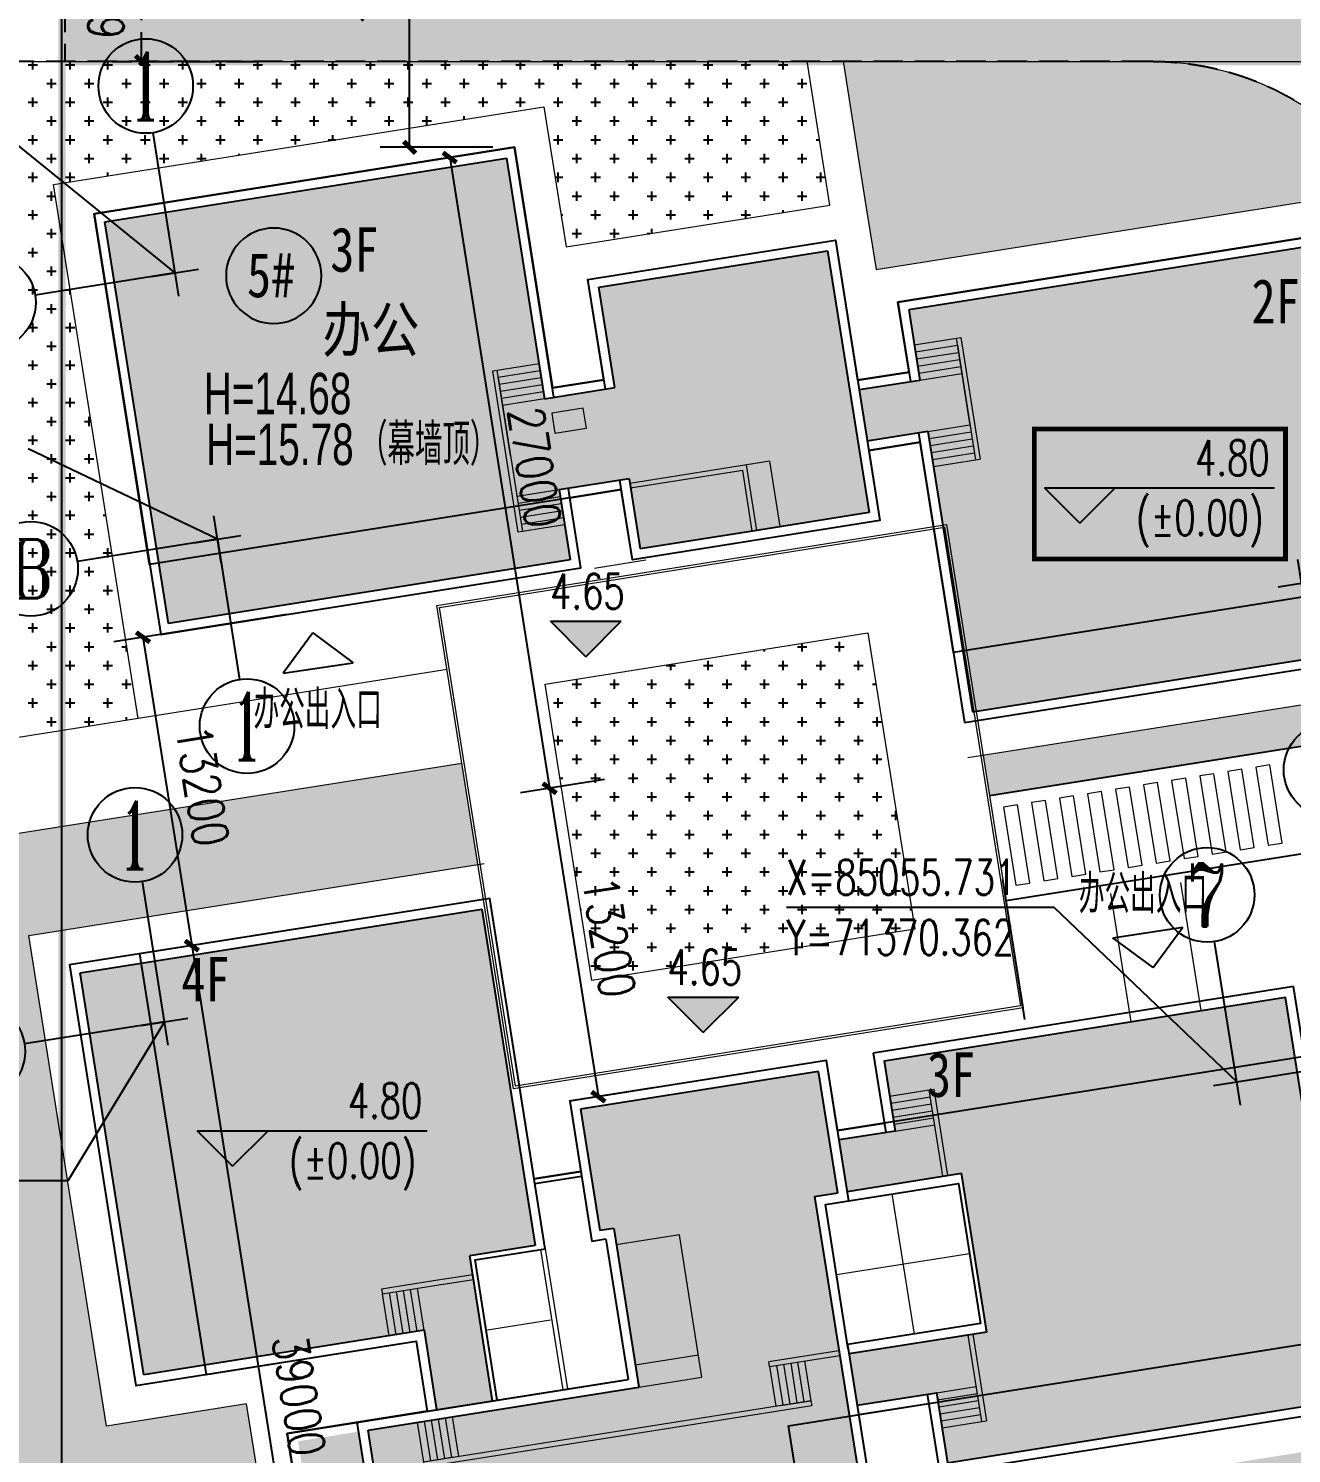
# Model space of a CAD drawing. Header units: metres. Extents: x 71066629 to 71645179, y 84793221 to 85208804.
# Drawn here: x 71319250 to 71372679, y 85040014 to 85100261 of the extents above; entities that cross this region are included whole.
import ezdxf
from ezdxf.enums import TextEntityAlignment as Align

# ---------------------------------------------------------------- set-up
doc = ezdxf.new("R2010")
doc.units = ezdxf.units.M
doc.header["$LTSCALE"] = 1000
for name, pattern in [('CONTINOUS', [15000, 5000, 5000, 5000]), ('DASH', [0.35, 0.25, -0.1]), ('DASHED', [19.05, 12.7, -6.35]), ('DASHEDX2', [1.5, 1, -0.5])]:
    doc.linetypes.add(name, pattern=pattern)
for name, color, linetype in [('A_N_AXIS_TEXT', 7, 'Continuous'), ('A_N_PUB_TEXT', 7, 'Continuous'), ('DIM_COOR', 3, 'Continuous'), ('G-ANN0-GRID', 85, 'Continuous'), ('G-ANNO-DIMS', 3, 'Continuous'), ('G-ANNO-LEVL', 3, 'Continuous'), ('G-ANNO-TABL', 112, 'Continuous'), ('G-ANNO-TEXT', 7, 'Continuous'), ('G-BLDG-OTLN', 2, 'Continuous'), ('G-BLDG-POIT', 6, 'Continuous'), ('G-BLDG-ROOF', 34, 'Continuous'), ('G-FRIE-FLWL', 6, 'Continuous'), ('G-PLTG', 105, 'Continuous'), ('G-SITE-开放', 1, 'DASHEDX2'), ('G-STRU', 134, 'Continuous'), ('G_H_252', 252, 'Continuous'), ('G_H_253', 253, 'Continuous'), ('G_N_GUIDES', 3, 'DASH'), ('G_N_PUB_TEXT', 7, 'Continuous'), ('PUB_DIM', 3, 'Continuous'), ('PUB_TEXT', 7, 'Continuous')]:
    doc.layers.add(name, color=color, linetype=linetype)
doc.layers.add('G-OTHR', color=169, linetype='Continuous', lineweight=13)
doc.layers.add('G-ROAD-园区', color=175, linetype='Continuous', lineweight=13)
doc.styles.add('_TCH_AXIS', font='romant.shx')
doc.styles.add('_TCH_DIM', font='SIMPLEX', dxfattribs={"bigfont": 'GBCBIG'})
doc.styles.add('dim_font', font='SIMPLEX.shx', dxfattribs={"width": 0.8})
doc.styles.add('GAD A', font='$ gad e.shx', dxfattribs={"width": 0.7, "bigfont": '$ gad c.shx'})
doc.styles.add('黑体', font='simhei.ttf', dxfattribs={"width": 0.8})
doc.dimstyles.new('DIMN1', dxfattribs={"dimscale": 0.005, "dimtxt": 300, "dimasz": 100, "dimexe": 250, "dimexo": 300, "dimgap": 150, "dimtad": 1, "dimzin": 0, "dimdsep": 46, "dimtxsty": 'dim_font', "dimblk": 'ARCHTICK', "dimcen": 0.09, "dimclrt": 7, "dimazin": 2, "dimtfac": 1, "dimtdec": 0, "dimtix": 1, "dimtmove": 2, "dimatfit": 3, "dimldrblk": 'ARCHTICK', "dimfxl": 1, "dimtolj": 1, "dimtzin": 0, "dimarcsym": 0})
doc.dimstyles.new('DIMN500', dxfattribs={"dimscale": 5, "dimtxt": 300, "dimasz": 100, "dimexe": 250, "dimexo": 300, "dimgap": 150, "dimtad": 1, "dimdec": 0, "dimzin": 0, "dimdsep": 46, "dimtxsty": 'dim_font', "dimblk": 'ARCHTICK', "dimcen": 0.09, "dimclrt": 7, "dimazin": 2, "dimtfac": 1, "dimtdec": 0, "dimtix": 1, "dimtmove": 2, "dimatfit": 3, "dimldrblk": 'ARCHTICK', "dimtolj": 1, "dimtzin": 0, "dimarcsym": 0})
pattern_1 = [(0, (0, 0), (793.75, 793.75), [396.875, -1190.625]), (90, (198.4, -198.4), (-793.75, 793.75), [396.875, -1190.625])]

# ---------------------------------------------------------------- blocks, each defined once
blk = doc.blocks.new('A$C02740212')
at = {"layer": 'G_H_252'}
blk.add_hatch(color=256, dxfattribs=at).paths.add_polyline_path([(40482, 42849), (41470, 43006), (40656, 48142), (30582, 46546), (31395, 41410), (31988, 41504), (33052, 34788), (21594, 32973), (23816, 18948), (43767, 22108)])
at = {"layer": 'G_H_253'}
h = blk.add_hatch(color=256, dxfattribs=at)
h.paths.add_polyline_path([(26408, 54997), (9420, 52307), (12111, 35318), (23963, 37196), (24495, 33837), (26865, 34213), (25896, 40336), (28661, 40775)])
h.paths.add_polyline_path([(60410, 51270), (43422, 48580), (43891, 45617), (41521, 45241), (41865, 43068), (46704, 43835), (47768, 37119), (41941, 36196), (42285, 34023), (45643, 34555), (46112, 31591), (63101, 34282)])
h = blk.add_hatch(color=256, dxfattribs=at)
h.paths.add_polyline_path([(21199, 32910), (18631, 32504), (21322, 15515), (23890, 15922), (23483, 18490)])
h.paths.add_polyline_path([(44236, 19145), (43830, 21713), (23878, 18553), (24285, 15985)])
at = {"layer": 'G-ANN0-GRID'}
for p, q in [((12988, 50239), (12049, 56165)), ((58343, 47703), (57404, 53629)), ((12988, 50239), (7061, 49301)), ((63323, 48492), (63715, 49787)), ((58343, 47703), (63323, 48492)), ((23982, 19177), (18056, 18238)), ((23982, 19177), (24921, 13251))]:
    blk.add_line(p, q, dxfattribs=at)
for centre in [(11736, 58141), (57091, 55605), (64294, 51702), (5086, 48988), (16081, 17925), (25234, 11275)]:
    blk.add_circle(centre, 2000, dxfattribs=at)
at = {"layer": 'G-BLDG-OTLN'}
blk.add_lwpolyline([(11926, 53108), (14741, 35330), (23631, 36738), (24100, 33775), (18174, 32836), (20990, 15058), (41731, 18343), (39385, 33158), (45311, 34097), (45311, 34097), (63089, 36913), (61212, 48765), (43433, 45949), (43433, 45949), (41458, 45636), (40989, 48599), (30124, 46879), (30594, 43915), (28618, 43603), (26741, 55455)], close=True, dxfattribs=at)
at = {"layer": 'G-BLDG-POIT', "linetype": 'CONTINOUS', "ltscale": 0.1}
for p, q in [((13144, 49251), (12831, 51227)), ((12000, 50083), (13975, 50396)), ((58499, 46715), (58186, 48691)), ((57355, 47547), (59330, 47859)), ((24139, 18189), (23826, 20164)), ((22994, 19020), (24970, 19333))]:
    blk.add_line(p, q, dxfattribs=at)
at = {"layer": 'G-BLDG-ROOF'}
for p, q in [((9420, 52307), (26408, 54997)), ((26408, 54997), (28661, 40775)), ((12111, 35318), (9420, 52307)), ((60743, 51728), (42964, 48912)), ((63558, 33950), (60743, 51728)), ((42964, 48912), (43496, 45554)), ((40989, 48599), (30124, 46879)), ((41927, 42673), (40989, 48599)), ((40656, 48142), (30582, 46546)), ((41470, 43006), (40656, 48142)), ((30124, 46879), (31063, 40952)), ((30582, 46546), (31395, 41410)), ((41458, 45636), (43433, 45949)), ((28618, 43603), (30594, 43915)), ((28649, 43405), (30625, 43718)), ((41865, 43068), (46704, 43835)), ((47768, 37119), (46704, 43835)), ((40482, 42849), (41470, 43006)), ((40482, 42849), (43767, 22108)), ((31655, 41046), (31063, 40952)), ((31988, 41504), (31395, 41410)), ((31655, 41046), (32594, 35120)), ((31988, 41504), (33052, 34788)), ((28661, 40775), (25896, 40336)), ((26865, 34213), (25896, 40336)), ((23963, 37196), (12111, 35318)), ((23963, 37196), (24495, 33837)), ((47768, 37119), (41941, 36196)), ((21594, 32973), (33052, 34788)), ((45248, 34492), (45780, 31134)), ((42348, 33628), (45311, 34097)), ((45780, 31134), (63558, 33950)), ((23816, 18948), (21594, 32973)), ((43767, 22108), (23816, 18948))]:
    blk.add_line(p, q, dxfattribs=at)
for points in [[(27063, 34244), (26124, 40170), (29087, 40640), (26741, 55455), (8963, 52639), (11778, 34861), (23631, 36738), (24100, 33775)], [(42285, 34023), (45643, 34555), (46112, 31591), (63101, 34282), (60410, 51270), (43422, 48580), (43891, 45617), (41521, 45241)], [(41910, 36393), (41910, 36393), (40940, 42517), (46570, 43408), (47508, 37482)], [(46570, 43408), (47508, 37482), (41878, 36591)], [(41878, 36591), (41878, 36591), (44694, 18812), (20990, 15058), (18174, 32836), (32594, 35120)], [(41878, 36591), (44225, 21775), (23483, 18490), (21137, 33306)], [(24100, 33775), (32396, 35089)], [(23483, 18490), (23953, 15527), (44694, 18812), (44225, 21775)]]:
    blk.add_lwpolyline(points, dxfattribs=at)
at = {"layer": 'G-OTHR', "linetype": 'ByBlock'}
for p, q in [((43656, 47098), (45336, 47364)), ((43703, 46802), (45382, 47068)), ((45336, 47364), (45533, 47395)), ((45533, 47395), (46112, 43741)), ((43750, 46506), (45429, 46771)), ((43797, 46209), (45476, 46475)), ((43844, 45913), (45523, 46179)), ((43891, 45617), (45570, 45883)), ((43755, 42963), (44693, 37036)), ((34764, 41235), (32097, 40813)), ((35718, 35210), (34764, 41235)), ((28890, 40608), (29828, 34682)), ((29087, 40640), (30026, 34713)), ((41409, 39554), (47039, 40445)), ((22482, 36961), (22200, 38739)), ((22778, 37008), (22496, 38786)), ((23074, 37055), (22793, 38833)), ((23370, 37102), (23089, 38880)), ((23667, 37149), (23385, 38926)), ((23963, 37196), (23682, 38973)), ((26643, 37215), (29310, 37637)), ((47557, 33339), (46978, 36993)), ((47176, 37025), (47754, 33370)), ((32901, 35736), (35568, 36158)), ((41515, 36331), (38551, 35861)), ((38583, 35664), (38551, 35861)), ((38583, 35664), (41546, 36133)), ((38583, 35664), (38849, 33985)), ((38879, 35711), (39145, 34032)), ((39175, 35758), (39441, 34078)), ((39472, 35804), (39738, 34125)), ((39768, 35851), (40034, 34172)), ((40064, 35898), (40330, 34219)), ((33052, 34788), (35718, 35210)), ((45643, 34555), (47322, 34820)), ((45690, 34258), (47369, 34524)), ((40330, 34219), (23935, 31622)), ((23966, 31425), (40361, 34022)), ((39046, 34016), (40330, 34219)), ((40330, 34219), (40361, 34022)), ((45737, 33962), (47416, 34228)), ((45784, 33666), (47463, 33932)), ((23669, 33302), (23935, 31622)), ((23965, 33348), (24231, 31669)), ((24261, 33395), (24527, 31716)), ((24558, 33442), (24823, 31763)), ((24854, 33489), (25120, 31810)), ((25150, 33536), (25416, 31857)), ((45831, 33369), (47510, 33635)), ((45878, 33073), (47557, 33339)), ((47557, 33339), (47754, 33370)), ((25219, 31826), (23935, 31622)), ((23935, 31622), (23966, 31425))]:
    blk.add_line(p, q, dxfattribs=at)
for points in [[(45914, 43710), (45336, 47364)], [(26021, 39546), (24835, 39359), (24638, 39327), (22169, 38936), (22200, 38739), (24669, 39130), (24867, 39161), (26052, 39349)]]:
    blk.add_lwpolyline(points, dxfattribs=at)
at = {"layer": 'A_N_AXIS_TEXT', "style": '_TCH_AXIS'}
for s, height, width, p, p2 in [('1', 2889, 0.5, (11048, 56696), (12424, 56696)), ('7', 2663, 0.7, (56204, 54273), (57979, 54273)), ('D', 2487, 0.772727, (63288, 50458), (65301, 50458)), ('E', 2545, 0.761905, (4116, 47715), (6056, 47715)), ('A', 2430, 0.9, (15039, 16710), (17122, 16710)), ('2', 2663, 0.7, (24346, 9944), (26121, 9944))]:
    blk.add_text(s, height=height, dxfattribs=dict(at, width=width)).set_placement(p, p2, align=Align.FIT)
blk = doc.blocks.new('A$C0CC70B1F')
at = {"layer": 'G_H_252'}
blk.add_hatch(color=256, dxfattribs=at).paths.add_polyline_path([(40060, 37456), (30380, 35923), (31053, 31676), (28090, 31206), (26479, 41379), (9491, 38689), (12181, 21701), (29169, 24391), (28700, 27354), (31663, 27824), (32133, 24861), (37071, 25643), (41812, 26394)])
at = {"layer": 'G_H_253'}
blk.add_hatch(color=256, dxfattribs=at).paths.add_polyline_path([(60480, 37653), (43492, 34962), (43961, 31999), (41393, 31592), (41738, 29419), (44306, 29826), (46183, 17974), (63171, 20664)])
at = {"layer": 'G-ANN0-GRID'}
for p, q in [((12465, 36528), (11527, 42454)), ((12465, 36528), (6539, 35589)), ((14249, 25268), (8322, 24329)), ((14249, 25268), (15187, 19342)), ((60103, 23418), (66029, 24357)), ((60103, 23418), (61041, 17492))]:
    blk.add_line(p, q, dxfattribs=at)
for centre in [(11214, 44429), (4564, 35276), (68004, 24670), (6347, 24016), (15500, 17366), (61354, 15517)]:
    blk.add_circle(centre, 2000, dxfattribs=at)
at = {"layer": 'G-BLDG-OTLN'}
blk.add_lwpolyline([(9033, 39021), (26811, 41837), (28423, 31664), (30595, 32008), (29923, 36255), (40392, 37913), (41331, 31987), (43504, 32331), (43035, 35294), (60813, 38110), (63159, 23295), (45381, 20479), (43973, 29368), (41800, 29024), (42270, 26061), (31800, 24403), (31331, 27366), (29158, 27022), (29158, 27022), (11379, 24206)], close=True, dxfattribs=at)
at = {"layer": 'G-BLDG-POIT', "linetype": 'CONTINOUS', "ltscale": 0.1}
for p, q in [((12622, 35540), (12309, 37515)), ((11478, 36371), (13453, 36684)), ((14405, 24280), (14092, 26256)), ((13261, 25111), (15236, 25424)), ((60259, 22431), (59946, 24406)), ((59115, 23262), (61090, 23575))]:
    blk.add_line(p, q, dxfattribs=at)
at = {"layer": 'G-BLDG-ROOF'}
for p, q in [((9491, 38689), (26479, 41379)), ((26479, 41379), (28090, 31206)), ((12181, 21701), (9491, 38689)), ((60813, 38110), (43035, 35294)), ((63629, 20332), (60813, 38110)), ((30380, 35923), (40060, 37456)), ((40060, 37456), (41812, 26394)), ((60480, 37653), (43492, 34962)), ((63171, 20664), (60480, 37653)), ((31053, 31676), (30380, 35923)), ((43035, 35294), (43566, 31936)), ((43492, 34962), (43961, 31999)), ((43504, 32331), (41331, 31987)), ((41393, 31592), (43961, 31999)), ((28090, 31206), (31053, 31676)), ((44306, 29826), (41738, 29419)), ((43911, 29763), (45850, 17516)), ((44306, 29826), (46183, 17974)), ((41800, 29024), (43973, 29368)), ((31663, 27824), (28700, 27354)), ((31663, 27824), (32133, 24861)), ((28700, 27354), (29169, 24391)), ((29158, 27022), (31331, 27366)), ((41812, 26394), (37071, 25643)), ((37071, 25643), (32133, 24861)), ((29169, 24391), (12181, 21701)), ((46183, 17974), (63171, 20664)), ((45850, 17516), (63629, 20332))]:
    blk.add_line(p, q, dxfattribs=at)
for points in [[(28485, 31269), (26811, 41837), (9033, 39021), (11849, 21243), (29627, 24059), (29142, 27121), (29095, 27417)], [(30658, 31613), (29923, 36255), (40392, 37913), (42270, 26061), (31800, 24403), (31268, 27761)], [(30595, 32008), (28423, 31664)]]:
    blk.add_lwpolyline(points, dxfattribs=at)
at = {"layer": 'G-OTHR', "linetype": 'ByBlock'}
for p, q in [((43727, 33480), (45505, 33762)), ((45702, 33793), (46516, 28657)), ((43774, 33184), (45552, 33466)), ((43821, 32888), (45599, 33169)), ((45552, 33466), (46318, 28626)), ((27855, 32688), (26078, 32406)), ((43868, 32591), (45645, 32873)), ((43915, 32295), (45692, 32577)), ((25880, 32375), (26959, 25560)), ((27902, 32391), (26125, 32110)), ((26125, 32110), (27157, 25591)), ((27949, 32095), (26171, 31814)), ((43961, 31999), (45739, 32280)), ((27996, 31799), (26218, 31517)), ((28043, 31503), (26265, 31221)), ((28090, 31206), (26312, 30925)), ((44306, 29826), (46083, 30108)), ((44353, 29530), (46130, 29811)), ((44399, 29233), (46177, 29515)), ((44446, 28937), (46224, 29219)), ((44493, 28641), (46271, 28922)), ((37621, 28565), (31695, 27626)), ((37071, 25643), (36633, 28408)), ((38059, 25799), (37621, 28565)), ((44540, 28344), (46318, 28626)), ((46318, 28626), (46516, 28657)), ((36467, 28179), (31726, 27429)), ((36873, 25611), (36467, 28179)), ((28700, 27354), (26922, 27073)), ((28747, 27058), (26969, 26776)), ((28794, 26762), (27016, 26480)), ((28841, 26465), (27063, 26184)), ((28888, 26169), (27110, 25887)), ((27157, 25591), (26959, 25560)), ((28935, 25873), (27157, 25591))]:
    blk.add_line(p, q, dxfattribs=at)
for points in [[(46076, 30157), (45505, 33762), (45702, 33793)], [(26649, 28801), (26078, 32406), (25880, 32375)]]:
    blk.add_lwpolyline(points, dxfattribs=at)
blk.add_lwpolyline([(29723, 30807), (28389, 30596), (28522, 29756), (29856, 29967)], close=True, dxfattribs=at)
at = {"layer": 'A_N_AXIS_TEXT', "style": '_TCH_AXIS'}
for s, height, width, p, p2 in [('1', 2889, 0.5, (10526, 42984), (11902, 42984)), ('D', 2487, 0.772727, (3557, 34032), (5570, 34032)), ('A', 2430, 0.9, (66963, 23455), (69045, 23455)), ('B', 2487, 0.772727, (5340, 22773), (7354, 22773)), ('1', 2889, 0.5, (14812, 15922), (16188, 15922)), ('6', 2663, 0.7, (60466, 14185), (62242, 14185))]:
    blk.add_text(s, height=height, dxfattribs=dict(at, width=width)).set_placement(p, p2, align=Align.FIT)
blk = doc.blocks.new('A$C237376EB')
at = {"layer": 'G-SITE-开放', "linetype": 'DASHED', "ltscale": 20}
blk.add_lwpolyline([(743.358, 607.932), (743.358, 741.169)], dxfattribs=at)
blk = doc.blocks.new('_ARCHTICK')
at = {"color": 0, "linetype": 'ByBlock', "const_width": 0.4}
blk.add_lwpolyline([(-0.5, -0.5), (0.5, 0.5)], dxfattribs=at)
blk = doc.blocks.new('*D59')
at = {"layer": 'Defpoints', "color": 0, "linetype": 'DASH', "ltscale": 5, "transparency": 16777216}
for p in [(71324027, 85104859), (71330380, 85104859), (71330380, 85098859)]:
    blk.add_point(p, dxfattribs=at)
at = {"layer": 'G-FRIE-FLWL', "color": 0, "linetype": 'DASH', "lineweight": -2, "ltscale": 5, "transparency": 16777216}
for p, q in [((71328880, 85104859), (71322777, 85104859)), ((71324027, 85098859), (71324027, 85104859)), ((71328880, 85098859), (71322777, 85098859))]:
    blk.add_line(p, q, dxfattribs=at)
at = {"layer": 'G-FRIE-FLWL', "color": 0, "linetype": 'DASH', "lineweight": -2, "ltscale": 5, "transparency": 16777216, "xscale": 500, "yscale": 500, "zscale": 500}
for p, rotation in [((71324027, 85104859), 90), ((71324027, 85098859), 270)]:
    blk.add_blockref('_ARCHTICK', p, dxfattribs=dict(at, rotation=rotation))
at = {"layer": 'G-FRIE-FLWL', "color": 7, "linetype": 'DASH', "ltscale": 5, "transparency": 16777216, "insert": (71322527, 85101859), "char_height": 1500, "attachment_point": 5, "rotation": 90, "style": 'dim_font'}
blk.add_mtext('\\A1;6000', dxfattribs=at)
blk = doc.blocks.new('*D112')
at = {"layer": 'Defpoints', "color": 0, "transparency": 16777216}
for p in [(71331661, 85075723), (71333726, 85062686), (71326158, 85061487)]:
    blk.add_point(p, dxfattribs=at)
at = {"layer": 'G-ANNO-DIMS', "color": 0, "lineweight": -2, "transparency": 16777216}
for p, q in [((71330179, 85075488), (71322858, 85074329)), ((71324093, 85074524), (71326158, 85061487)), ((71332244, 85062451), (71324923, 85061291))]:
    blk.add_line(p, q, dxfattribs=at)
at = {"layer": 'G-ANNO-DIMS', "color": 0, "lineweight": -2, "transparency": 16777216, "xscale": 500, "yscale": 500, "zscale": 500}
for p, rotation in [((71324093, 85074524), 98.99999999993913), ((71326158, 85061487), 278.9999999999391)]:
    blk.add_blockref('_ARCHTICK', p, dxfattribs=dict(at, rotation=rotation))
at = {"layer": 'G-ANNO-DIMS', "color": 7, "transparency": 16777216, "insert": (71326607, 85068240), "char_height": 1500, "attachment_point": 5, "rotation": 279, "style": 'dim_font'}
blk.add_mtext('\\A1;13200', dxfattribs=at)
blk = doc.blocks.new('*D113')
at = {"layer": 'Defpoints', "color": 0, "transparency": 16777216}
for p in [(71333726, 85062686), (71339827, 85024166), (71332259, 85022967)]:
    blk.add_point(p, dxfattribs=at)
at = {"layer": 'G-ANNO-DIMS', "color": 0, "lineweight": -2, "transparency": 16777216}
for p, q in [((71332244, 85062451), (71324923, 85061291)), ((71326158, 85061487), (71332259, 85022967)), ((71338345, 85023931), (71331024, 85022772))]:
    blk.add_line(p, q, dxfattribs=at)
at = {"layer": 'G-ANNO-DIMS', "color": 0, "lineweight": -2, "transparency": 16777216, "xscale": 500, "yscale": 500, "zscale": 500}
for p, rotation in [((71326158, 85061487), 98.99999999994364), ((71332259, 85022967), 278.9999999999437)]:
    blk.add_blockref('_ARCHTICK', p, dxfattribs=dict(at, rotation=rotation))
at = {"layer": 'G-ANNO-DIMS', "color": 7, "transparency": 16777216, "insert": (71330690, 85042462), "char_height": 1500, "attachment_point": 5, "rotation": 279, "style": 'dim_font'}
blk.add_mtext('\\A1;39000', dxfattribs=at)
blk = doc.blocks.new('*D114')
at = {"layer": 'Defpoints', "color": 0, "transparency": 16777216}
for p in [(71345098, 85068739), (71347163, 85055702), (71343358, 85055099)]:
    blk.add_point(p, dxfattribs=at)
at = {"layer": 'G-ANNO-DIMS', "color": 0, "lineweight": -2, "transparency": 16777216}
for p, q in [((71343616, 85068504), (71340059, 85067941)), ((71341293, 85068137), (71343358, 85055099)), ((71345681, 85055467), (71342123, 85054904))]:
    blk.add_line(p, q, dxfattribs=at)
at = {"layer": 'G-ANNO-DIMS', "color": 0, "lineweight": -2, "transparency": 16777216, "xscale": 500, "yscale": 500, "zscale": 500}
for p, rotation in [((71341293, 85068137), 98.99999999990877), ((71343358, 85055099), 278.9999999999088)]:
    blk.add_blockref('_ARCHTICK', p, dxfattribs=dict(at, rotation=rotation))
at = {"layer": 'G-ANNO-DIMS', "color": 7, "transparency": 16777216, "insert": (71343807, 85061852), "char_height": 1500, "attachment_point": 5, "rotation": 279, "style": 'dim_font'}
blk.add_mtext('\\A1;13200', dxfattribs=at)
blk = doc.blocks.new('*D115')
at = {"layer": 'Defpoints', "color": 0, "transparency": 16777216}
for p in [(71340874, 85095407), (71345098, 85068739), (71341293, 85068137)]:
    blk.add_point(p, dxfattribs=at)
at = {"layer": 'G-ANNO-DIMS', "color": 0, "lineweight": -2, "transparency": 16777216}
for p, q in [((71339392, 85095172), (71335835, 85094609)), ((71337069, 85094804), (71341293, 85068137)), ((71343616, 85068504), (71340059, 85067941))]:
    blk.add_line(p, q, dxfattribs=at)
at = {"layer": 'G-ANNO-DIMS', "color": 0, "lineweight": -2, "transparency": 16777216, "xscale": 500, "yscale": 500, "zscale": 500}
for p, rotation in [((71337069, 85094804), 98.99999999991209), ((71341293, 85068137), 278.9999999999121)]:
    blk.add_blockref('_ARCHTICK', p, dxfattribs=dict(at, rotation=rotation))
at = {"layer": 'G-ANNO-DIMS', "color": 7, "transparency": 16777216, "insert": (71340663, 85081705), "char_height": 1500, "attachment_point": 5, "rotation": 279, "style": 'dim_font'}
blk.add_mtext('\\A1;27000', dxfattribs=at)
blk = doc.blocks.new('*D121')
at = {"layer": 'Defpoints', "color": 0, "transparency": 16777216}
for p in [(71335374, 85110459), (71340397, 85110459), (71340397, 85095238)]:
    blk.add_point(p, dxfattribs=at)
at = {"layer": 'G-ANNO-DIMS', "color": 0, "lineweight": -2, "transparency": 16777216}
for p, q in [((71338897, 85110459), (71334124, 85110459)), ((71335374, 85095238), (71335374, 85110459)), ((71338897, 85095238), (71334124, 85095238))]:
    blk.add_line(p, q, dxfattribs=at)
at = {"layer": 'G-ANNO-DIMS', "color": 0, "lineweight": -2, "transparency": 16777216, "xscale": 500, "yscale": 500, "zscale": 500}
for p, rotation in [((71335374, 85110459), 90), ((71335374, 85095238), 270)]:
    blk.add_blockref('_ARCHTICK', p, dxfattribs=dict(at, rotation=rotation))
at = {"layer": 'G-ANNO-DIMS', "color": 7, "transparency": 16777216, "insert": (71333874, 85102848), "char_height": 1500, "attachment_point": 5, "rotation": 90, "style": 'dim_font'}
blk.add_mtext('\\A1;15222', dxfattribs=at)
blk = doc.blocks.new('*D167')
at = {"layer": 'Defpoints', "color": 0, "transparency": 16777216}
for p in [(71329869, 85062088), (71329872, 85062075), (71329874, 85062076)]:
    blk.add_point(p, dxfattribs=at)
at = {"layer": 'PUB_DIM', "color": 0, "lineweight": -2, "transparency": 16777216}
for p, q in [((71329871, 85062089), (71329873, 85062089)), ((71329872, 85062089), (71329874, 85062076)), ((71329873, 85062075), (71329875, 85062076))]:
    blk.add_line(p, q, dxfattribs=at)
at = {"layer": 'PUB_DIM', "color": 0, "lineweight": -2, "transparency": 16777216, "xscale": 0.5, "yscale": 0.5, "zscale": 0.5}
for p, rotation in [((71329872, 85062089), 98.99999997866163), ((71329874, 85062076), 278.9999999786617)]:
    blk.add_blockref('_ARCHTICK', p, dxfattribs=dict(at, rotation=rotation))
at = {"layer": 'PUB_DIM', "color": 7, "transparency": 16777216, "insert": (71329875, 85062082), "char_height": 1.5, "attachment_point": 5, "rotation": 279, "style": 'dim_font'}
blk.add_mtext('\\A1;13.20', dxfattribs=at)
blk = doc.blocks.new('*D184')
at = {"layer": 'Defpoints', "color": 0, "transparency": 16777216}
for p in [(71329869, 85062088), (71329872, 85062075), (71329874, 85062076)]:
    blk.add_point(p, dxfattribs=at)
at = {"layer": 'PUB_DIM', "color": 0, "lineweight": -2, "transparency": 16777216}
for p, q in [((71329871, 85062089), (71329873, 85062089)), ((71329872, 85062089), (71329874, 85062076)), ((71329873, 85062075), (71329875, 85062076))]:
    blk.add_line(p, q, dxfattribs=at)
at = {"layer": 'PUB_DIM', "color": 0, "lineweight": -2, "transparency": 16777216, "xscale": 0.5, "yscale": 0.5, "zscale": 0.5}
for p, rotation in [((71329872, 85062089), 98.99999997866163), ((71329874, 85062076), 278.9999999786617)]:
    blk.add_blockref('_ARCHTICK', p, dxfattribs=dict(at, rotation=rotation))
at = {"layer": 'PUB_DIM', "color": 7, "transparency": 16777216, "insert": (71329875, 85062082), "char_height": 1.5, "attachment_point": 5, "rotation": 279, "style": 'dim_font'}
blk.add_mtext('\\A1;13.20', dxfattribs=at)

msp = doc.modelspace()

# ---------------------------------------------------------------- hatches: boundary and pattern name
at = {"layer": 'G-ANNO-LEVL'}
for points in [[(71342827.365, 85073698.872), (71341327.365, 85075198.872), (71344327.365, 85075198.872)], [(71347794.018, 85057810.055), (71346294.018, 85059310.055), (71349294.018, 85059310.055)]]:
    msp.add_hatch(color=256, dxfattribs=at).paths.add_polyline_path(points)
at = {"layer": 'G-FRIE-FLWL'}
h = msp.add_hatch(dxfattribs=at)
h.set_pattern_fill('AR-HBONE', color=256, scale=1000, style=0)
h.set_pattern_definition([(45, (0, 0), (6e-14, 862.1045876), [1828.8, -609.6]), (135, (431.05, 431.05), (6e-14, 862.1045876), [1828.8, -609.6])])
edge = h.paths.add_edge_path()
edge.add_line((71320791.484, 85104859.346), (71320791.484, 85098859.352))
edge.add_line((71320791.484, 85098859.352), (71409191.487, 85098859.334))
edge.add_arc((71409191.484, 85086859.333), 12000.001, 0.00000493, 89.99998787, ccw=False)
edge.add_line((71421191.485, 85086859.334), (71421191.485, 85029459.324))
edge.add_line((71421191.485, 85029459.324), (71427191.485, 85029459.324))
edge.add_line((71427191.485, 85029459.324), (71427191.485, 85086859.33))
edge.add_arc((71409191.481, 85086859.33), 18000.004, 360, 449.99998081)
edge.add_line((71409191.487, 85104859.334), (71320791.484, 85104859.346))
at = {"layer": 'G-PLTG'}
h = msp.add_hatch(dxfattribs=at)
h.set_pattern_fill('CROSS', color=256, scale=500, style=0)
h.set_pattern_definition(pattern_1)
h.paths.add_polyline_path([(71320311.546, 85093668.646), (71341053.001, 85096953.77), (71341991.608, 85091027.64), (71353152.486, 85092795.349), (71352192.042, 85098859.352), (71304707.427, 85098859.352), (71309467.879, 85068803.043), (71323888.129, 85071086.986)])
h = msp.add_hatch(dxfattribs=at)
h.set_pattern_fill('CROSS', color=256, scale=500, style=0)
h.set_pattern_definition(pattern_1)
h.paths.add_polyline_path([(71366743.25, 85098859.324), (71353710.74, 85098859.352), (71355103.322, 85090066.936), (71375054.626, 85093226.912), (71378339.75, 85072485.457), (71359632.116, 85069522.459), (71359899.511, 85067834.191), (71377163.587, 85070568.552), (71378558.161, 85062192.947), (71400091.517, 85065603.495), (71400842.402, 85060862.591), (71412694.662, 85062739.805), (71415228.901, 85046739.254), (71421191.485, 85047683.634), (71421191.485, 85057092.297, 0.460811205), (71407314.274, 85068936.832), (71398254.064, 85067501.836, -0.414213562), (71379948.099, 85080801.898), (71378572.779, 85088874.67, 0.365609084)])
h = msp.add_hatch(dxfattribs=at)
h.set_pattern_fill('CROSS', color=256, scale=500, style=0)
h.set_pattern_definition(pattern_1)
h.paths.add_polyline_path([(71354760.597, 85074710.206), (71341102.071, 85072546.907), (71343087.306, 85060012.624), (71356745.833, 85062175.922)])
h = msp.add_hatch(dxfattribs=at)
h.set_pattern_fill('CROSS', color=256, scale=500, style=0)
h.set_pattern_definition(pattern_1)
h.paths.add_polyline_path([(71319266.164, 85061914.204), (71338259.798, 85064922.5), (71337581.37, 85069205.922), (71314395.57, 85065533.652), (71315881.259, 85056153.378), (71294500.838, 85052767.052), (71295617.838, 85045714.596), (71312696.306, 85048419.56), (71313572.339, 85042888.505), (71296493.871, 85040183.541), (71299649.652, 85020258.723), (71318608.106, 85020100.385), (71380689.756, 85019539.154), (71377332.343, 85040737.029), (71356552.913, 85037445.891), (71358430.127, 85025593.631), (71331762.56, 85021369.903), (71328477.436, 85042111.358), (71322551.288, 85041172.749)])

# ---------------------------------------------------------------- linework, layer by layer
at = {"layer": 'DIM_COOR', "color": 3}
for p, q in [((71325460.209, 85089927.303), (71318187.248, 85095823.691)), ((71327243.451, 85078668.357), (71319233.955, 85082488.886)), ((71362642.968, 85063102.469), (71351312.968, 85063102.469)), ((71370362.463, 85055731.304), (71362642.968, 85063102.469)), ((71325007.33, 85058267.422), (71320908.726, 85051543.476)), ((71320908.726, 85051543.476), (71309358.726, 85051543.476))]:
    msp.add_line(p, q, dxfattribs=at)
at = {"layer": 'G-ANNO-LEVL'}
for p, q in [((71363724.806, 85079343.056), (71362224.806, 85080843.056)), ((71362224.806, 85080843.056), (71371952.306, 85080843.056)), ((71363724.806, 85079343.056), (71365224.806, 85080843.056)), ((71342827.365, 85073698.872), (71341327.365, 85075198.872)), ((71341327.365, 85075198.872), (71344327.365, 85075198.872)), ((71342827.365, 85073698.872), (71344327.365, 85075198.872)), ((71347794.018, 85057810.055), (71346294.018, 85059310.055)), ((71346294.018, 85059310.055), (71349294.018, 85059310.055)), ((71347794.018, 85057810.055), (71349294.018, 85059310.055)), ((71327883.088, 85052162.052), (71326383.088, 85053662.052)), ((71326383.088, 85053662.052), (71336110.588, 85053662.052)), ((71327883.088, 85052162.052), (71329383.088, 85053662.052))]:
    msp.add_line(p, q, dxfattribs=at)
at = {"layer": 'G-ANNO-LEVL', "color": 2}
for p, q in [((71331282.815, 85074709.635), (71330020.558, 85073004.728)), ((71331282.815, 85074709.635), (71332987.722, 85073447.377)), ((71330020.558, 85073004.728), (71332987.722, 85073447.377)), ((71365117.643, 85061819.651), (71368084.807, 85062262.3)), ((71366822.55, 85060557.393), (71368084.807, 85062262.3)), ((71366822.55, 85060557.393), (71365117.643, 85061819.651))]:
    msp.add_line(p, q, dxfattribs=at)
at = {"layer": 'G-ANNO-TABL', "const_width": 200}
msp.add_lwpolyline([(71372423.487, 85083332.598), (71361804.838, 85083332.598), (71361804.838, 85077830.575), (71372423.487, 85077830.575)], close=True, dxfattribs=at)
at = {"layer": 'G-ANNO-TEXT'}
msp.add_lwpolyline([(71327605.889, 85089807.211, 1), (71331640.776, 85089807.211, 1)], format="xyb", close=True, dxfattribs=at)
at = {"layer": 'G-FRIE-FLWL', "linetype": 'DASH', "ltscale": 5}
for p, q in [((71320791.484, 85104859.346), (71320791.483, 85098859.345)), ((71366743.222, 85098859.339), (71205590.519, 85098859.359))]:
    msp.add_line(p, q, dxfattribs=at)
at = {"layer": 'G-FRIE-FLWL', "linetype": 'DASH', "ltscale": 5, "const_width": 300}
msp.add_lwpolyline([(71320791.484, 85104859.346), (71320791.484, 85098859.352), (71409191.487, 85098859.334, -0.414213475), (71421191.485, 85086859.334), (71421191.485, 85029459.324), (71427191.485, 85029459.324), (71427191.485, 85086859.33, 0.414213464), (71409191.487, 85104859.334), (71320791.484, 85104859.346)], format="xyb", dxfattribs=at)
at = {"layer": 'G-FRIE-FLWL', "linetype": 'DASH', "ltscale": 5}
msp.add_arc((71366743.221, 85086859.339), 12000, 9.66838907, 89.9999928, dxfattribs=at)
at = {"layer": 'G-OTHR'}
for points in [[(71336639.992, 85075788.798), (71358002.487, 85079172.284), (71361207.912, 85058934.031), (71339845.416, 85055550.545)], [(71371688.462, 85065727.453), (71372281.075, 85065821.314), (71371757.02, 85069130.067), (71371164.407, 85069036.206)], [(71368132.784, 85065164.289), (71368725.397, 85065258.15), (71368201.342, 85068566.903), (71367608.729, 85068473.042)], [(71369318.01, 85065352.01), (71369910.623, 85065445.871), (71369386.568, 85068754.624), (71368793.955, 85068660.764)], [(71370503.236, 85065539.732), (71371095.849, 85065633.592), (71370571.794, 85068942.346), (71369979.181, 85068848.485)], [(71364577.106, 85064601.125), (71365169.719, 85064694.986), (71364645.664, 85068003.739), (71364053.051, 85067909.878)], [(71365762.332, 85064788.846), (71366354.945, 85064882.707), (71365830.89, 85068191.46), (71365238.277, 85068097.599)], [(71366947.558, 85064976.568), (71367540.171, 85065070.428), (71367016.116, 85068379.182), (71366423.503, 85068285.321)], [(71361021.428, 85064037.961), (71361614.041, 85064131.821), (71361089.986, 85067440.575), (71360497.373, 85067346.714)], [(71362206.654, 85064225.682), (71362799.267, 85064319.543), (71362275.212, 85067628.296), (71361682.599, 85067534.435)], [(71363391.88, 85064413.404), (71363984.493, 85064507.264), (71363460.438, 85067816.017), (71362867.825, 85067722.157)]]:
    msp.add_lwpolyline(points, close=True, dxfattribs=at)
at = {"layer": 'G-ROAD-园区'}
for p, q in [((71304707.427, 85098859.352), (71374938.667, 85098859.352)), ((71353152.486, 85092795.349), (71352188.057, 85098884.512)), ((71353706.755, 85098884.512), (71354634.018, 85093030.001)), ((71345364.985, 85077778.18), (71343192.07, 85077434.024)), ((71336955.633, 85073156.675), (71309467.879, 85068803.043)), ((71314395.57, 85065533.652), (71337581.37, 85069205.922)), ((71359899.511, 85067834.191), (71360603.467, 85063389.593)), ((71319266.164, 85061914.204), (71338526.087, 85064964.676)), ((71368861.048, 85058738.067), (71368002.122, 85064161.113)), ((71365897.983, 85058268.764), (71365039.057, 85063691.81)), ((71322551.288, 85041172.749), (71319266.164, 85061914.204)), ((71328477.436, 85042111.358), (71322551.288, 85041172.749)), ((71331762.56, 85021369.903), (71328477.436, 85042111.358))]:
    msp.add_line(p, q, dxfattribs=at)
for points in [[(71323888.129, 85071086.986), (71320311.546, 85093668.646), (71341053.001, 85096953.77), (71341991.608, 85091027.64), (71353152.486, 85092795.349)], [(71354634.018, 85093030.001), (71355103.322, 85090066.936), (71375054.626, 85093226.912), (71378339.75, 85072485.457), (71358981.059, 85069419.341)]]:
    msp.add_lwpolyline(points, dxfattribs=at)
for points in [[(71336525.58, 85075871.923), (71358085.613, 85079286.697), (71361322.324, 85058850.906), (71339762.291, 85055436.132)], [(71341102.071, 85072546.907), (71354760.597, 85074710.206), (71356745.833, 85062175.922), (71343087.306, 85060012.624)]]:
    msp.add_lwpolyline(points, close=True, dxfattribs=at)
msp.add_arc((71366743.223, 85086859.324), 12000, 9.66838907, 89.9999928, dxfattribs=at)
at = {"layer": 'G-SITE-开放', "const_width": 300}
msp.add_lwpolyline([(71320666.622, 85153154.982), (71320666.622, 85020083.212)], dxfattribs=at)
at = {"layer": 'G-STRU'}
for p, q in [((71359899.511, 85067834.191), (71377163.587, 85070568.552)), ((71360603.467, 85063389.593), (71373422.945, 85065419.999)), ((71361400.541, 85058357.062), (71360461.934, 85064283.192))]:
    msp.add_line(p, q, dxfattribs=at)

# ---------------------------------------------------------------- block references
at = {"layer": 'G-BLDG-OTLN'}
for name, p in [('A$C0CC70B1F', (71312994.83, 85053400.489)), ('A$C02740212', (71312019.826, 85008028.271))]:
    msp.add_blockref(name, p, dxfattribs=at)
at = {"layer": 'G_N_GUIDES', "xscale": 1000, "yscale": 1000, "zscale": 1000}
msp.add_blockref('A$C237376EB', (70577308.677, 84412150.795), dxfattribs=at)

# ---------------------------------------------------------------- texts
at = {"layer": 'A_N_PUB_TEXT', "style": '_TCH_DIM', "width": 0.705882}
for s, p in [('4.80', (71368602.306, 85081368.056)), ('(%%P0.00)', (71366102.306, 85078830.556)), ('4.65', (71341317.365, 85075723.872)), ('4.65', (71346284.018, 85059835.055)), ('4.80', (71332760.588, 85054187.052)), ('(%%P0.00)', (71330260.588, 85051649.552))]:
    msp.add_text(s, height=1487.5, dxfattribs=at).set_placement(p)
at = {"layer": 'G-ANNO-TEXT'}
for s, height, style, width, p in [('3F', 1877.6371, '黑体', 0.8, (71332014.373, 85089978.805)), ('5#', 1877.6371, '黑体', 0.8, (71328491.383, 85088901.718)), ('2F', 1877.6371, '黑体', 0.8, (71370985.098, 85087789.556)), ('办公', 1877.6371, '黑体', 0.8, (71331686.809, 85086591.539)), ('H=14.68', 1750, 'GAD A', 0.7, (71326668.522, 85083954.134)), ('（幕墙顶）', 1750, 'GAD A', 0.7, (71333268.945, 85081805.427)), ('H=15.78', 1750, 'GAD A', 0.7, (71326767.022, 85081805.427)), ('4F', 1877.6371, '黑体', 0.8, (71325717.599, 85059132.821)), ('3F', 1877.6371, '黑体', 0.8, (71357256.613, 85055091.012))]:
    msp.add_text(s, height=height, dxfattribs=dict(at, style=style, width=width)).set_placement(p)
at = {"layer": 'G_N_PUB_TEXT', "style": 'GAD A', "width": 0.7}
for p in [(71328767.707, 85070653.931), (71363680.83, 85062859.4)]:
    msp.add_text('办公出入口', height=1631.0044, rotation=359.79549586, dxfattribs=at).set_placement(p)
at = {"layer": 'PUB_TEXT', "color": 3, "style": '_TCH_DIM', "width": 0.705882}
for s, p in [('X=85055.731', (71351312.968, 85063627.469)), ('Y=71370.362', (71351312.968, 85061089.969))]:
    msp.add_text(s, height=1487.5, dxfattribs=at).set_placement(p)

# ---------------------------------------------------------------- dimensions: what is measured, and where the dimension line sits
at = {"layer": 'G-ANNO-DIMS'}
for p1, p2, distance, picture, middle in [((71340397.457, 85095237.586), (71340397.457, 85110459.325), 5023.019, '*D121', (71333874.438, 85102848.455)), ((71340873.955, 85095406.714), (71345097.686, 85068739.129), -3851.955, '*D115', (71340662.822, 85081704.995)), ((71331660.946, 85075723.145), (71333725.875, 85062685.699), -7662.647, '*D112', (71326606.636, 85068240.372)), ((71345097.686, 85068739.129), (71347162.614, 85055701.684), -3851.955, '*D114', (71343807.151, 85061852.479)), ((71333725.875, 85062685.699), (71339826.819, 85024165.854), -7662.647, '*D113', (71330689.572, 85042461.726))]:
    dim = msp.add_aligned_dim(p1=p1, p2=p2, distance=distance, dimstyle='DIMN500', dxfattribs=at)
    dim.commit()
    dim.dimension.update_dxf_attribs({"geometry": picture, "text_midpoint": middle})
at = {"layer": 'G-FRIE-FLWL', "linetype": 'DASH', "ltscale": 5}
dim = msp.add_aligned_dim(p1=(71330380.038, 85098859.352), p2=(71330380.038, 85104859.358), distance=6352.917, dimstyle='DIMN500', dxfattribs=at)
dim.commit()
dim.dimension.update_dxf_attribs({"geometry": '*D59', "text_midpoint": (71322527.122, 85101859.355)})
at = {"layer": 'PUB_DIM', "color": 1}
for picture in ['*D167', '*D184']:
    dim = msp.add_aligned_dim(p1=(71329869.461, 85062088.268), p2=(71329871.526, 85062075.23), distance=2.694, dimstyle='DIMN1', dxfattribs=at)
    dim.commit()
    dim.dimension.update_dxf_attribs({"geometry": picture, "text_midpoint": (71329874.636, 85062082.405)})

doc.saveas('drawing.dxf')
